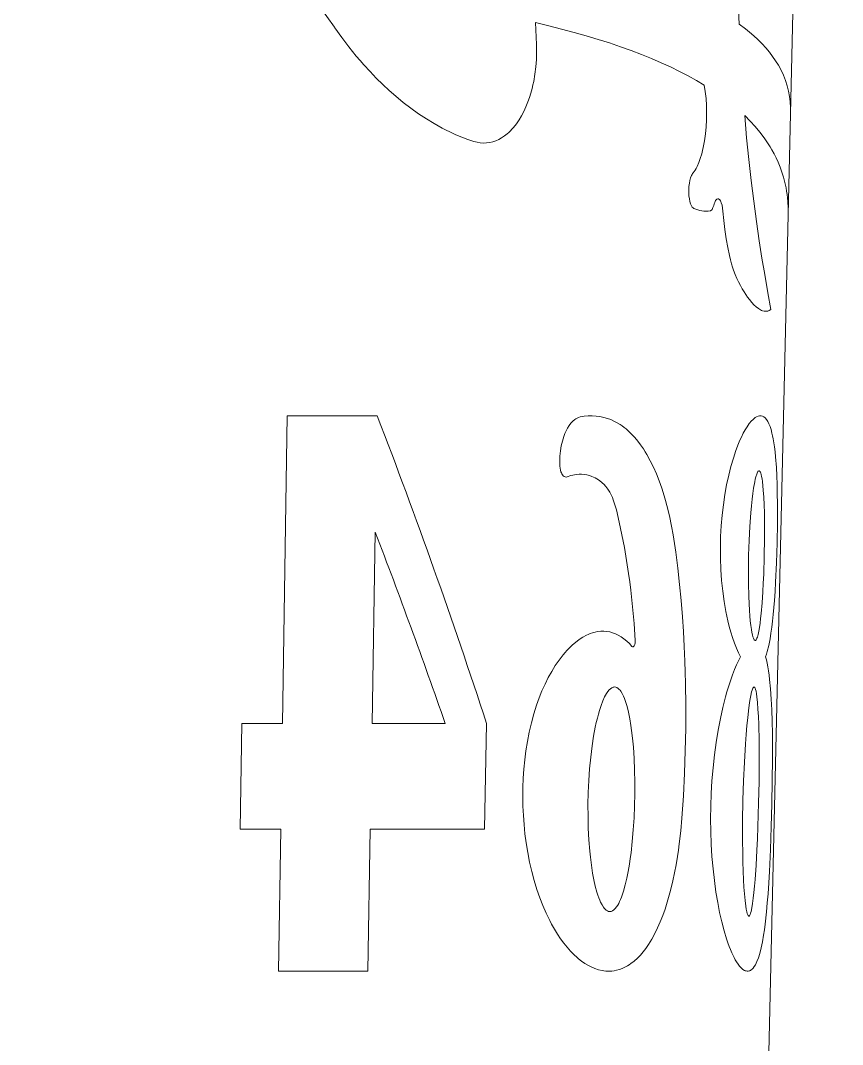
# Model space of a CAD drawing. Extents: x -234 to 858, y -95 to 532.
# Drawn here: x 839.7 to 857.63, y 90.55 to 112.89 of the extents above; entities that cross this region are included whole.
import ezdxf

# ---------------------------------------------------------------- set-up
doc = ezdxf.new("R2010")
doc.units = 0
doc.header["$LTSCALE"] = 7
doc.header["$MEASUREMENT"] = 0
doc.layers.add('8', color=250, linetype='CONTINUOUS', lineweight=15)

msp = doc.modelspace()

# ---------------------------------------------------------------- linework, layer by layer
at = {"layer": '8'}
msp.add_line((855.2292, 56.2445), (857.6278, 159.7286), dxfattribs=at)
at = {"layer": '8', "ltscale": 0.011943}
msp.add_line((850.9556, 112.3616), (850.9367, 112.839), dxfattribs=at)
at = {"layer": '8', "ltscale": 0.16784}
msp.add_line((845.5187, 104.2651), (845.4139, 97.5523), dxfattribs=at)
at = {"layer": '8', "ltscale": 0.049119}
msp.add_line((847.4835, 104.2651), (845.5187, 104.2651), dxfattribs=at)
at = {"layer": '8', "ltscale": 0.104349}
msp.add_line((847.4403, 101.7256), (847.3694, 97.5523), dxfattribs=at)
at = {"layer": '8', "ltscale": 0.057491}
msp.add_line((844.5276, 97.5523), (844.4931, 95.2529), dxfattribs=at)
at = {"layer": '8', "ltscale": 0.022157}
msp.add_line((845.4139, 97.5523), (844.5276, 97.5523), dxfattribs=at)
at = {"layer": '8', "ltscale": 0.039902}
msp.add_line((847.3694, 97.5523), (848.9655, 97.5523), dxfattribs=at)
at = {"layer": '8', "ltscale": 0.057495}
msp.add_line((849.8248, 95.2529), (849.8679, 97.5523), dxfattribs=at)
at = {"layer": '8', "ltscale": 0.022121}
msp.add_line((844.4931, 95.2529), (845.3779, 95.2529), dxfattribs=at)
at = {"layer": '8', "ltscale": 0.077489}
msp.add_line((845.3779, 95.2529), (845.3295, 92.1537), dxfattribs=at)
at = {"layer": '8', "ltscale": 0.07749}
msp.add_line((847.2776, 92.1537), (847.3303, 95.2529), dxfattribs=at)
at = {"layer": '8', "ltscale": 0.062363}
msp.add_line((847.3303, 95.2529), (849.8248, 95.2529), dxfattribs=at)
at = {"layer": '8', "ltscale": 0.048703}
msp.add_line((845.3295, 92.1537), (847.2776, 92.1537), dxfattribs=at)
at = {"layer": '8'}
for points in [[(856.4952, 110.8653), (856.4945, 110.9884), (856.4866, 111.1099), (856.4715, 111.2295), (856.4491, 111.3474), (856.4195, 111.4635), (856.3826, 111.5779), (856.3385, 111.6904), (856.2871, 111.8011), (856.2284, 111.9099), (856.1694, 112.0063), (856.1045, 112.1012), (856.0339, 112.1946), (855.9573, 112.2864), (855.875, 112.3767), (855.8206, 112.4324), (855.764, 112.4875), (855.6439, 112.5959), (855.515, 112.7019), (855.3772, 112.8055)], [(846.5493, 112.7391), (846.5572, 112.7275), (846.7087, 112.5152), (846.8648, 112.3096), (847.0254, 112.1111), (847.1073, 112.0146), (847.1903, 111.92), (847.325, 111.7726), (847.4621, 111.6302), (847.6016, 111.4931), (847.7431, 111.3614), (847.8867, 111.2353), (848.0504, 111.1002), (848.2162, 110.9727), (848.3839, 110.8528), (848.5532, 110.7409), (848.7239, 110.6371), (848.8108, 110.5878), (848.8978, 110.5407), (848.9831, 110.4967), (849.0686, 110.4549), (849.1986, 110.3956), (849.3288, 110.3412), (849.4592, 110.292), (849.5896, 110.2479)], [(849.5896, 110.2479), (849.6582, 110.2295), (849.7275, 110.218), (849.7969, 110.2134), (849.8662, 110.2158), (849.935, 110.2251), (850.0032, 110.2413), (850.0685, 110.2637), (850.1326, 110.2923), (850.1952, 110.327), (850.2561, 110.3676), (850.3151, 110.4138), (850.351, 110.4455), (850.386, 110.4791), (850.4201, 110.5147), (850.4533, 110.5522), (850.5168, 110.6324), (850.5763, 110.7193), (850.6303, 110.8095), (850.6803, 110.9048), (850.7262, 111.0048), (850.7681, 111.109), (850.8019, 111.2047), (850.8324, 111.3031), (850.8596, 111.4036), (850.8778, 111.4804), (850.8942, 111.5581), (850.9214, 111.7159), (850.9411, 111.876), (850.9534, 112.0376), (850.9582, 112.1998), (850.9556, 112.3616)], [(854.6141, 111.4789), (854.6358, 111.336), (854.6513, 111.1871), (854.6605, 111.0339), (854.6637, 110.8781), (854.6609, 110.7214), (854.6521, 110.5653), (854.6373, 110.4115), (854.6166, 110.2616), (854.5899, 110.1175), (854.5743, 110.0481), (854.5571, 109.981), (854.5269, 109.8799), (854.4929, 109.786), (854.4551, 109.7007), (854.4343, 109.6609), (854.4127, 109.6239), (854.3912, 109.5913), (854.3689, 109.5617)], [(856.0638, 106.5823), (855.9981, 106.9503), (855.9308, 107.3442), (855.8718, 107.7058), (855.8134, 108.0835), (855.752, 108.5059), (855.693, 108.9433), (855.6371, 109.3942), (855.5851, 109.857), (855.5376, 110.3302), (855.4952, 110.8125)], [(855.4952, 110.8125), (855.6135, 110.6941), (855.7239, 110.5734), (855.8266, 110.4502), (855.9215, 110.3246), (856.0084, 110.1967), (856.0489, 110.1319), (856.0875, 110.0665), (856.1358, 109.9783), (856.1806, 109.8891), (856.2218, 109.7989), (856.2667, 109.6893), (856.3066, 109.5782), (856.3413, 109.4657), (856.371, 109.3517), (856.3956, 109.2362), (856.4085, 109.1635), (856.4193, 109.0903), (856.4283, 109.0161), (856.4352, 108.9413), (856.4433, 108.7906), (856.4436, 108.6377)], [(854.3689, 109.5617), (854.3581, 109.5469), (854.3467, 109.5277), (854.3359, 109.5058), (854.3166, 109.4556), (854.301, 109.3993), (854.2886, 109.335), (854.2802, 109.2667), (854.276, 109.1976), (854.276, 109.1285), (854.2801, 109.0619), (854.2886, 108.9969), (854.3002, 108.9401), (854.3153, 108.8894), (854.3339, 108.8458), (854.3507, 108.8185), (854.3692, 108.7979), (854.3887, 108.7852)], [(854.819, 108.8536), (854.8294, 108.8874), (854.8411, 108.9179), (854.851, 108.939), (854.8616, 108.9574), (854.8744, 108.9745), (854.8877, 108.9871), (854.897, 108.993), (854.9063, 108.9964), (854.9156, 108.9974), (854.9247, 108.9959), (854.934, 108.992), (854.943, 108.9856), (854.9548, 108.9729), (854.966, 108.956), (854.9762, 108.9353), (854.9855, 108.9113), (855.001, 108.8553), (855.0118, 108.7943), (855.0189, 108.7287)], [(854.743, 108.7349), (854.7512, 108.7372), (854.7593, 108.7417), (854.771, 108.752), (854.7822, 108.7663), (854.7928, 108.7842), (854.8026, 108.8051), (854.819, 108.8536)], [(855.0189, 108.7287), (855.0371, 108.5247), (855.0603, 108.3259), (855.0895, 108.1271), (855.1236, 107.9371), (855.1625, 107.7576), (855.1848, 107.6683), (855.2082, 107.5827), (855.2305, 107.5085), (855.2536, 107.4378), (855.2875, 107.345), (855.3229, 107.2603), (855.3597, 107.1844)], [(855.3597, 107.1844), (855.4009, 107.1076), (855.442, 107.0352), (855.4819, 106.9691), (855.5214, 106.9075), (855.5595, 106.8519), (855.5972, 106.8007), (855.6476, 106.7385), (855.6971, 106.6845), (855.7456, 106.6391), (855.7928, 106.6024), (855.8388, 106.5745), (855.8613, 106.5638), (855.8834, 106.5555), (855.9222, 106.5461), (855.9597, 106.5441), (855.9958, 106.5495), (856.0306, 106.5622), (856.0638, 106.5823)], [(851.9078, 104.2395), (851.8731, 104.2298), (851.8388, 104.2149), (851.8157, 104.2019), (851.793, 104.1867), (851.749, 104.1499), (851.7072, 104.1054), (851.668, 104.0538), (851.6318, 103.996), (851.602, 103.9396), (851.5749, 103.8792), (851.5505, 103.8156), (851.5341, 103.7659), (851.5194, 103.7148), (851.4948, 103.6091), (851.477, 103.5), (851.4661, 103.3886), (851.462, 103.2764), (851.4648, 103.1646)], [(853.9947, 101.2891), (853.967, 101.4822), (853.9358, 101.6723), (853.9011, 101.859), (853.8528, 102.0862), (853.7986, 102.3071), (853.7693, 102.4149), (853.7385, 102.5208), (853.686, 102.686), (853.6295, 102.8457), (853.5689, 102.9994), (853.5043, 103.1466), (853.4355, 103.2867), (853.3626, 103.4193), (853.3247, 103.4826), (853.2856, 103.5439), (853.2252, 103.6318), (853.1625, 103.7148), (853.0975, 103.7925), (853.0303, 103.8649), (852.9493, 103.9423), (852.9069, 103.9787), (852.8638, 104.0131), (852.8217, 104.0443), (852.7789, 104.0734), (852.7123, 104.1141), (852.6443, 104.1501), (852.5751, 104.1813), (852.5046, 104.2077), (852.4226, 104.2317), (852.3393, 104.2493), (852.2549, 104.2604), (852.1693, 104.2649), (852.0828, 104.263), (851.9956, 104.2545), (851.9078, 104.2395)], [(855.9501, 99.0095), (855.9685, 99.0645), (855.9859, 99.124), (856.0184, 99.2558), (856.0477, 99.4039), (856.0675, 99.5248), (856.0858, 99.6534), (856.1024, 99.7897), (856.1176, 99.9326), (856.1437, 100.2355), (856.1574, 100.4335), (856.1694, 100.6382), (856.1885, 101.0624), (856.2016, 101.4976), (856.2086, 101.9318), (856.2091, 102.3544), (856.2065, 102.5629), (856.2017, 102.765), (856.1947, 102.9564), (856.1852, 103.139), (856.1681, 103.3685), (856.157, 103.48), (856.1444, 103.5855), (856.1313, 103.6767), (856.1168, 103.7622), (856.1038, 103.8281), (856.0897, 103.8899), (856.0694, 103.9655), (856.0472, 104.0332), (856.023, 104.0925), (855.9971, 104.1434), (855.9693, 104.1856), (855.9396, 104.219), (855.9115, 104.2413), (855.882, 104.2564), (855.8512, 104.264), (855.8192, 104.2642), (855.786, 104.2571), (855.7558, 104.2446), (855.725, 104.2264), (855.6934, 104.2025), (855.6694, 104.1809), (855.6452, 104.1561), (855.596, 104.0974), (855.5464, 104.0267), (855.5049, 103.9589), (855.4635, 103.8833), (855.4224, 103.8002), (855.392, 103.7332), (855.3619, 103.6622), (855.3034, 103.5092), (855.2477, 103.3424), (855.1954, 103.1629), (855.146, 102.9673), (855.1015, 102.7614), (855.0625, 102.5466), (855.0295, 102.3246), (855.0029, 102.0967), (854.9831, 101.8647), (854.9702, 101.63), (854.9645, 101.3942), (854.9659, 101.1591), (854.975, 100.9151), (854.9918, 100.6754), (855.016, 100.4419), (855.0471, 100.2165), (855.0846, 100.001), (855.1056, 99.8975), (855.128, 99.7971), (855.1598, 99.6685), (855.1936, 99.5463), (855.2293, 99.4311), (855.2713, 99.3102), (855.315, 99.1993), (855.36, 99.0989), (855.4059, 99.0095)], [(851.4648, 103.1646), (851.469, 103.1217), (851.477, 103.0801), (851.4886, 103.041), (851.4974, 103.019), (851.5074, 102.9987), (851.5228, 102.9747), (851.5403, 102.9551), (851.5596, 102.9405), (851.582, 102.931), (851.605, 102.9288), (851.6275, 102.9339)], [(851.6275, 102.9339), (851.7052, 102.9603), (851.7441, 102.9704), (851.783, 102.9784), (851.8347, 102.9858), (851.8863, 102.9895), (851.9376, 102.9893), (851.9949, 102.9845), (852.0515, 102.975), (852.1075, 102.9607), (852.1626, 102.9416), (852.1983, 102.9265), (852.2336, 102.9094), (852.2694, 102.8898), (852.3046, 102.8681), (852.3726, 102.8194)], [(855.8069, 103.0654), (855.7996, 103.0638), (855.7922, 103.0589), (855.7832, 103.0487), (855.7741, 103.034), (855.7651, 103.015), (855.756, 102.9917), (855.7382, 102.9337), (855.7251, 102.8813), (855.7125, 102.8221), (855.6887, 102.6872), (855.6717, 102.5699), (855.656, 102.4442), (855.6407, 102.3013), (855.627, 102.1524), (855.605, 101.853), (855.5889, 101.5427), (855.5786, 101.2269), (855.5743, 100.9209), (855.5756, 100.6175), (855.5829, 100.3221), (855.5894, 100.169), (855.5978, 100.0221), (855.6066, 99.9031), (855.6168, 99.7911), (855.6276, 99.6951), (855.6397, 99.6076), (855.6507, 99.543), (855.6625, 99.4867), (855.6729, 99.4474), (855.6837, 99.4152), (855.6925, 99.3952), (855.7015, 99.3804), (855.7119, 99.3699), (855.7225, 99.3664)], [(855.7225, 99.3664), (855.7297, 99.368), (855.7369, 99.3729), (855.7438, 99.3806), (855.7507, 99.3913), (855.761, 99.4126), (855.771, 99.44), (855.7871, 99.4979), (855.8023, 99.5694), (855.8166, 99.6523), (855.8298, 99.7446), (855.8422, 99.8456), (855.8536, 99.9531), (855.8737, 100.1832), (855.8903, 100.4275), (855.9007, 100.6172), (855.9093, 100.8109), (855.9219, 101.2049), (855.9277, 101.587), (855.9269, 101.9633), (855.9237, 102.1484), (855.9183, 102.3264), (855.9109, 102.4895), (855.901, 102.6406), (855.8923, 102.7404), (855.882, 102.831), (855.8731, 102.8918), (855.8634, 102.9451), (855.8541, 102.9845), (855.8442, 103.0167), (855.836, 103.0366), (855.8275, 103.0514), (855.8174, 103.0619), (855.8069, 103.0654)], [(852.3726, 102.8194), (852.3973, 102.7987), (852.4214, 102.7758), (852.4676, 102.7242), (852.5108, 102.6653), (852.5509, 102.5996), (852.5878, 102.5279), (852.6092, 102.4803), (852.6292, 102.4308), (852.6653, 102.3266), (852.6969, 102.2131)], [(852.6969, 102.2131), (852.7606, 101.9432), (852.8189, 101.669), (852.872, 101.3909), (852.9201, 101.1092), (852.9631, 100.8243), (852.9875, 100.6448), (853.01, 100.4642), (853.0495, 100.1003), (853.0817, 99.7332), (853.1067, 99.3636)], [(854.1249, 95.4942), (854.1574, 95.981), (854.1821, 96.4696), (854.1992, 96.9593), (854.2087, 97.4494), (854.2104, 97.939), (854.2044, 98.4275), (854.1984, 98.6711), (854.1905, 98.9141), (854.1767, 99.237), (854.1593, 99.5584), (854.1382, 99.8781), (854.1099, 100.2355), (854.0766, 100.59), (854.0383, 100.9414), (853.9947, 101.2891)], [(853.035, 99.2377), (852.9796, 99.2986), (852.9223, 99.3537), (852.863, 99.4029), (852.802, 99.4461), (852.7392, 99.4829), (852.6778, 99.5121), (852.6151, 99.5352), (852.5513, 99.5523), (852.4865, 99.5631), (852.4209, 99.5678), (852.3547, 99.5663), (852.2879, 99.5585), (852.2337, 99.5478), (852.1793, 99.5331), (852.125, 99.5144), (852.0842, 99.4978), (852.0436, 99.4792), (851.9628, 99.4355), (851.8827, 99.3836), (851.8037, 99.3238), (851.7415, 99.2706), (851.6802, 99.2127), (851.6201, 99.1504), (851.5768, 99.1021), (851.5343, 99.0516), (851.4904, 98.9962), (851.4473, 98.9386), (851.3649, 98.8185), (851.2863, 98.6905), (851.2116, 98.5552), (851.1412, 98.4132), (851.0751, 98.2652), (851.0135, 98.1117), (850.9567, 97.9533), (850.9258, 97.8589), (850.8966, 97.763), (850.8432, 97.5676), (850.7968, 97.3678), (850.7573, 97.1644), (850.725, 96.9581)], [(853.1067, 99.3636), (853.1069, 99.3382), (853.1049, 99.3129), (853.0977, 99.2784), (853.0923, 99.2629), (853.0858, 99.2494), (853.0796, 99.2403), (853.0729, 99.2332), (853.0656, 99.2284), (853.0581, 99.2263), (853.0461, 99.2286), (853.035, 99.2377)], [(855.4059, 99.0095), (855.3619, 98.9253), (855.318, 98.8322), (855.2745, 98.7305), (855.2287, 98.613), (855.1839, 98.4868), (855.1403, 98.3526), (855.1085, 98.2469), (855.0777, 98.1371), (855.019, 97.9066), (854.9649, 97.6628), (854.916, 97.4076), (854.8727, 97.1428), (854.8357, 96.8702), (854.8051, 96.5914), (854.7812, 96.3081), (854.7647, 96.0313), (854.7548, 95.753), (854.7516, 95.4746), (854.755, 95.1974), (854.765, 94.9229), (854.7814, 94.6526), (854.8042, 94.3877), (854.8331, 94.1299), (854.8677, 93.8806), (854.9059, 93.6521), (854.9486, 93.4342), (854.9954, 93.2283), (855.0459, 93.0361), (855.0996, 92.8591), (855.1282, 92.7745), (855.1573, 92.6946), (855.1854, 92.6233), (855.2139, 92.5564), (855.2646, 92.4503), (855.2902, 92.4028), (855.3158, 92.3593), (855.35, 92.3074), (855.3841, 92.2628), (855.418, 92.2256), (855.454, 92.1942), (855.4894, 92.1717), (855.5069, 92.1638), (855.5241, 92.1582), (855.5469, 92.1542), (855.5693, 92.1543), (855.5913, 92.1583), (855.6068, 92.1638), (855.6222, 92.1714), (855.6384, 92.1819), (855.6544, 92.1948), (855.6798, 92.2211), (855.7043, 92.2536), (855.728, 92.2924), (855.7451, 92.3255), (855.7617, 92.362), (855.7933, 92.4447), (855.8229, 92.54), (855.8533, 92.66), (855.8812, 92.7939), (855.9067, 92.9406), (855.9244, 93.0585), (855.9408, 93.1826), (855.9703, 93.448), (855.9881, 93.6418), (856.0042, 93.8442), (856.0204, 94.0803), (856.0347, 94.3246), (856.0575, 94.8043), (856.0753, 95.2996), (856.0886, 95.8015), (856.0973, 96.3014), (856.101, 96.7915), (856.1005, 97.0697), (856.0978, 97.3406), (856.0924, 97.6013), (856.0841, 97.8513), (856.0725, 98.0889), (856.057, 98.3115), (856.0374, 98.5169), (856.0259, 98.6125), (856.0133, 98.703), (855.9994, 98.7882), (855.9843, 98.8678), (855.9679, 98.9417), (855.9501, 99.0095)], [(852.657, 98.3521), (852.642, 98.351), (852.627, 98.3479), (852.612, 98.3426), (852.5969, 98.3353), (852.567, 98.3148), (852.5375, 98.2865), (852.5084, 98.2509), (852.4801, 98.2087), (852.4594, 98.173), (852.4392, 98.1341), (852.3997, 98.046), (852.3625, 97.9472), (852.3276, 97.8395), (852.3045, 97.7585), (852.2824, 97.674), (852.2594, 97.5763), (852.2378, 97.4754), (852.2008, 97.2767), (852.169, 97.0703), (852.1381, 96.8219), (852.1137, 96.5676), (852.0956, 96.3095), (852.0837, 96.0494), (852.078, 95.7888), (852.0785, 95.529), (852.0853, 95.2716), (852.0984, 95.018), (852.1183, 94.7679), (852.1311, 94.6434), (852.1458, 94.5211), (852.1618, 94.4056), (852.1797, 94.2931), (852.2071, 94.1461), (852.238, 94.0071), (852.2728, 93.8779), (852.2928, 93.8138), (852.3139, 93.7534), (852.3337, 93.7032), (852.3543, 93.6566), (852.3848, 93.5975), (852.4168, 93.5473), (852.4334, 93.5258), (852.4502, 93.507), (852.476, 93.4838), (852.5022, 93.467), (852.5288, 93.4568), (852.5556, 93.4534)], [(852.5556, 93.4534), (852.5705, 93.4544), (852.5854, 93.4576), (852.6003, 93.4628), (852.615, 93.4701), (852.6443, 93.4907), (852.673, 93.5191), (852.7011, 93.5547), (852.7282, 93.5971), (852.748, 93.6329), (852.7672, 93.6719), (852.7881, 93.7194), (852.8082, 93.7704), (852.8308, 93.8338), (852.8523, 93.9012), (852.8896, 94.0353), (852.9234, 94.1793), (852.9539, 94.3312), (852.9811, 94.4896), (852.9995, 94.6118), (853.0163, 94.7364), (853.0443, 94.985), (853.0665, 95.2394), (853.0832, 95.4974), (853.0944, 95.7574), (853.1002, 96.0179), (853.1006, 96.2775), (853.0955, 96.5349), (853.0847, 96.7886), (853.0678, 97.0385), (853.0562, 97.1686), (853.0427, 97.2962), (853.0292, 97.406), (853.014, 97.513), (852.9895, 97.66), (852.9614, 97.799), (852.9295, 97.9282), (852.9108, 97.9926), (852.891, 98.0533), (852.8726, 98.103), (852.8533, 98.1491), (852.8243, 98.2082), (852.7935, 98.2583), (852.7775, 98.2798), (852.7611, 98.2986), (852.7359, 98.3217), (852.7101, 98.3385), (852.6837, 98.3486), (852.657, 98.3521)], [(855.6993, 98.3521), (855.6918, 98.3497), (855.6842, 98.3427), (855.6749, 98.3283), (855.6655, 98.3075), (855.6562, 98.2806), (855.6468, 98.248), (855.6284, 98.1675), (855.6149, 98.0952), (855.6019, 98.0146), (855.5775, 97.8331), (855.5599, 97.6758), (855.5436, 97.5086), (855.527, 97.3137), (855.5121, 97.1117), (855.4883, 96.7138), (855.4701, 96.3028), (855.4574, 95.884), (855.4498, 95.4231), (855.4494, 94.9742), (855.4519, 94.7536), (855.4564, 94.5362), (855.4626, 94.3376), (855.4707, 94.1468), (855.4794, 93.9885), (855.4899, 93.8402), (855.5031, 93.6952), (855.5183, 93.5689), (855.5286, 93.5036), (855.5397, 93.4484), (855.5501, 93.4088), (855.561, 93.3793), (855.5682, 93.3661), (855.5755, 93.3575), (855.5803, 93.3544), (855.5852, 93.3534)], [(855.5852, 93.3534), (855.5927, 93.3558), (855.6002, 93.3628), (855.6074, 93.3741), (855.6146, 93.3895), (855.625, 93.4195), (855.6353, 93.4576), (855.6515, 93.5361), (855.6669, 93.6315), (855.682, 93.7462), (855.6961, 93.8728), (855.7093, 94.0107), (855.7214, 94.1566), (855.743, 94.4659), (855.7612, 94.7914), (855.7729, 95.0431), (855.7829, 95.2996), (855.7984, 95.8221), (855.8069, 96.2832), (855.8101, 96.7317), (855.8076, 97.1698), (855.7996, 97.5353), (855.7931, 97.706), (855.7848, 97.8655), (855.7744, 98.0104), (855.7617, 98.1367), (855.7527, 98.2024), (855.7427, 98.2579), (855.7333, 98.297), (855.7231, 98.3262), (855.7162, 98.3393), (855.7091, 98.3479), (855.7043, 98.351), (855.6993, 98.3521)], [(850.725, 96.9581), (850.7005, 96.7607), (850.6814, 96.5617), (850.6678, 96.3618), (850.6596, 96.1616), (850.6571, 95.9577), (850.6602, 95.7542), (850.669, 95.5515), (850.6835, 95.3499), (850.7037, 95.1496), (850.7295, 94.9512), (850.7636, 94.7403), (850.8042, 94.5327), (850.8512, 94.329), (850.9044, 94.1298), (850.9637, 93.936), (851.0257, 93.7569), (851.0931, 93.5837), (851.1656, 93.4171), (851.2431, 93.2576), (851.2841, 93.1797), (851.3264, 93.1039), (851.3686, 93.0323), (851.4119, 92.9628), (851.4797, 92.8615), (851.5496, 92.7658), (851.6217, 92.6759), (851.6956, 92.5921), (851.7822, 92.5044), (851.8263, 92.4638), (851.8708, 92.4255), (851.9384, 92.3724), (852.0067, 92.3248), (852.0758, 92.2827), (852.1454, 92.2463), (852.2254, 92.2119), (852.3056, 92.1853), (852.3859, 92.1667), (852.4262, 92.1605), (852.4664, 92.1562), (852.5061, 92.1541), (852.5457, 92.1539), (852.5985, 92.1569), (852.6509, 92.1635), (852.7029, 92.1738), (852.7632, 92.1904), (852.8228, 92.212), (852.8814, 92.2384), (852.9392, 92.2696), (852.9771, 92.293), (853.0145, 92.3184), (853.0879, 92.3754), (853.1591, 92.4402), (853.2212, 92.505), (853.2815, 92.5757), (853.3398, 92.6519), (853.396, 92.7336), (853.4324, 92.7909), (853.4678, 92.8504), (853.5359, 92.9756), (853.5962, 93.0999), (853.6531, 93.2305), (853.7069, 93.3671), (853.7574, 93.5092), (853.7893, 93.6068), (853.8198, 93.7065), (853.8765, 93.9117), (853.9278, 94.1239), (853.9649, 94.298), (853.9985, 94.4756), (854.0288, 94.656), (854.0494, 94.7931), (854.0681, 94.9314), (854.1001, 95.2111), (854.1249, 95.4942)]]:
    msp.add_lwpolyline(points, dxfattribs=at)
for centre, radius, start, end in [((420.8851, 91.0454), 435.0367, 2.867085, 4.201256), ((854.6538, 109.3685), 0.6403, 245.55819, 278.00712), ((717.3521, 54.2525), 139.4108, 18.094897, 21.022948), ((713.7669, 50.5063), 143.1503, 19.186729, 20.96523)]:
    msp.add_arc(centre, radius, start, end, dxfattribs=at)
for centre, major_axis, ratio, start_param, end_param in [((756.9511, 13.5853), (-86.5612, -102.518), 0.3510138, 3.0460952, 3.2367015), ((732.42, 77.6064), (123.9113, 31.8428), 0.1393584, 0.1346406, 0.2624531)]:
    msp.add_ellipse(centre, major_axis=major_axis, ratio=ratio, start_param=start_param, end_param=end_param, dxfattribs=at)

doc.saveas('drawing.dxf')
